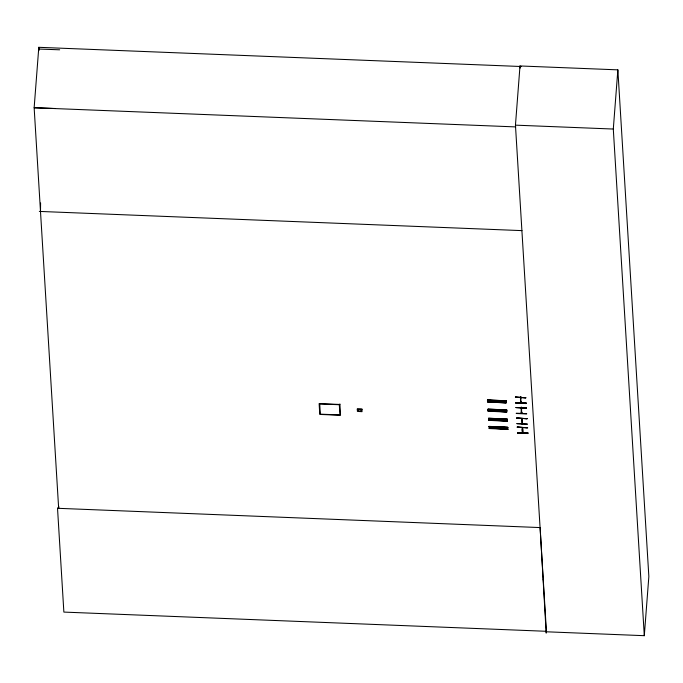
<?xml version="1.0" encoding="UTF-8"?>
<svg xmlns="http://www.w3.org/2000/svg" width="683" height="683" viewBox="0 0 683 683"><rect width="100%" height="100%" fill="white"/><g stroke="black" fill="none" stroke-linecap="round" stroke-linejoin="round"><path stroke-width="1.02" d="M487.508 401.792L506.248 402.91L487.5 402.031L487.483 401.484L506.248 402.185L506.24 402.68L487.517 401.689M487.483 401.476L506.24 402.287M506.197 400.844L487.44 399.973L506.205 400.742L506.205 401.467L487.466 400.622L487.44 400.033M487.449 400.238L506.188 401.117M487.995 409.177L488.021 409.766L506.769 410.611L506.76 409.894L487.995 409.126L506.743 410.031M488.055 410.978L506.795 411.832L488.08 410.833M488.038 410.628L506.795 411.431L488.063 410.483L488.063 411.209L506.812 412.062L506.786 411.482M488.021 409.766L506.76 410.611M488.012 409.527L506.777 410.244M488.576 418.91L488.584 418.184L507.315 419.14L507.324 419.763L488.584 418.918L507.324 419.729M488.567 418.679L507.315 419.533L488.593 418.534M488.558 418.329L507.324 419.038M489.062 426.704L507.802 427.362M489.054 426.474L507.819 427.345L489.079 426.363L489.079 427.088L507.81 427.558M506.205 401.467L487.457 400.588M506.197 401.228L487.449 400.323M506.752 410.381L488.012 409.535M507.358 420.976L488.618 420.071M507.87 429.385L507.862 428.659L489.096 427.899L489.122 428.531L507.862 429.351M507.853 429.146L489.105 428.156L507.879 429.009M515.639 402.782L526.021 403.542L515.631 402.774L526.021 403.252L526.047 402.748L523.972 402.654M516.28 413.206L526.653 413.633M527.302 424.075L516.929 423.605M517.475 432.783L527.857 433.534L517.466 432.766L527.857 433.253L527.882 432.74L525.808 432.663M526.03 403.482L515.648 403.047M526.047 402.791L523.972 402.731M527.857 433.483L517.483 433.048M527.882 432.783L525.808 432.732M40.493 211.465L40.596 202.953M526.661 413.941L516.288 413.497M521.411 66.524L38.803 47.315L34.15 107.743L58.661 508.408L57.526 508.365L59.062 506.999M339.869 404.456L319.123 403.627L319.789 414.427L340.527 415.255L339.903 403.96M357.277 409.1L362.058 409.211L362.024 411.678L357.414 411.405L357.286 409.023L362.058 409.211M515.452 125.151L520.002 65.961L617.859 69.854L648.85 576.495L644.3 635.685L546.443 631.792L515.452 125.151L613.3 129.044L644.3 635.685M517.236 427.071L527.626 427.84L517.244 427.029M520.967 396.874L520.813 398.215L520.386 396.849M520.378 397.711L520.489 396.738M520.583 401.638L521.001 403.013L520.788 397.677M520.847 396.755L520.856 398.112M520.566 402.509L520.685 401.587M521.044 401.604L521.018 402.492M521.283 413.42L521.129 407.162M521.488 407.179L521.692 413.428L521.812 412.464M521.325 412.011L521.24 413.343L521.727 412.959M521.684 412.028L521.641 413.377M526.422 407.93L516.041 407.495L526.422 407.93M543.267 579.927L543.309 579.432M546.349 631.007L546.187 633.107L540.133 527.575L57.526 508.289L63.869 612.088L546.477 631.297L546.443 631.792M613.3 129.044L617.859 69.854M515.417 397.25L525.799 397.719M516.058 407.674L526.439 408.11M516.698 418.167L527.08 418.611M517.253 427.242L527.635 427.686M521.539 408.161L521.086 408.622M522.734 428.164C524.45 439.237 520.352 428.25 522.64 428.156M488.635 419.985L507.349 420.865M488.601 419.78L507.341 420.574L488.601 419.721L488.627 420.361L507.367 421.215L507.341 420.634M521.044 408.554L521.061 408.024M521.633 418.551L522.136 419.029M521.795 423.426L522.375 423.887L522.119 418.653M38.666 49.039L59.652 49.808M55.135 108.503L34.15 107.743L515.691 126.91M39.358 211.414L521.966 230.623M516.911 423.691L527.302 424.177M489.071 426.738L507.828 427.695M520.642 402.996L520.429 397.66M521.616 412.839L521.744 413.326M521.923 423.921L521.71 418.585M520.002 65.961L520.13 68.078M38.803 47.315L38.991 50.491M515.409 397.054L525.79 397.848L515.409 397.054M516.69 417.979L527.071 418.773L516.69 417.979M357.986 409.868L359.164 411.149L361.495 410.662L360.317 409.39L357.986 409.868M522.128 419.072L521.616 419.003L522.145 419.131M339.314 404.729L319.721 403.952L320.344 414.154L339.938 414.931L339.314 404.729"/></g></svg>
